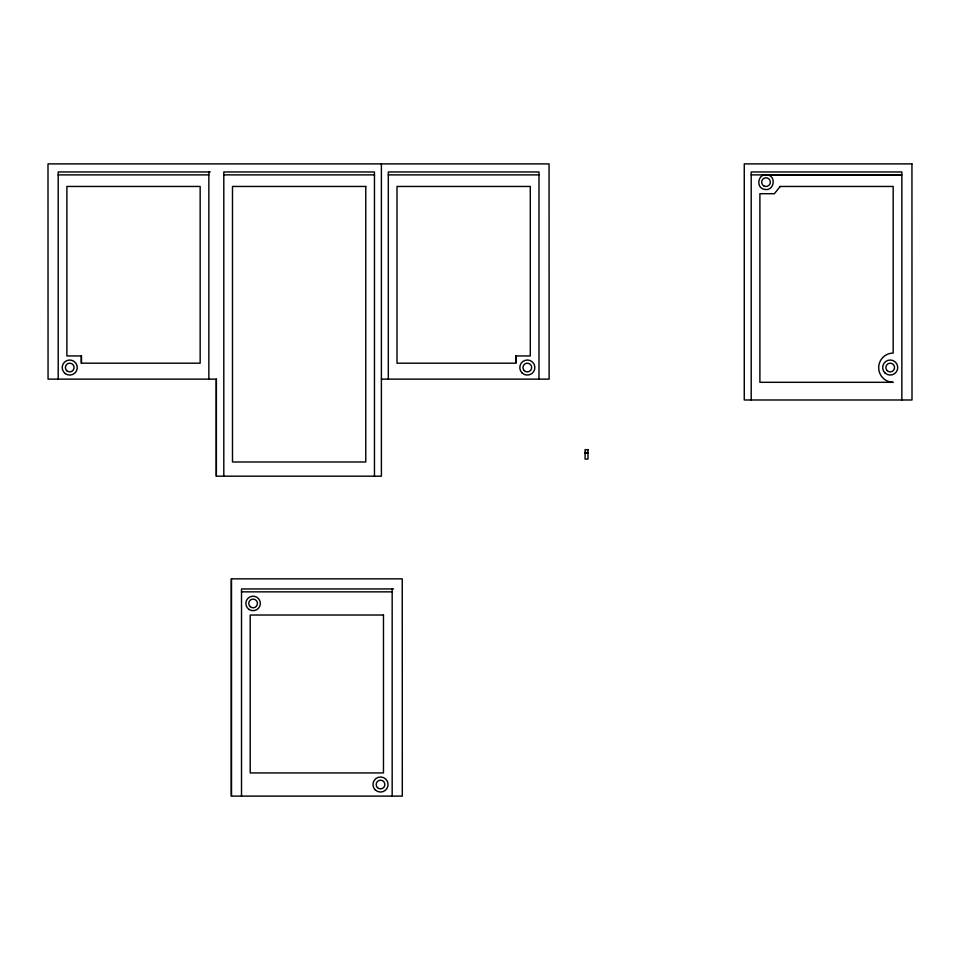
<?xml version="1.0" encoding="UTF-8"?>
<svg xmlns="http://www.w3.org/2000/svg" width="960" height="960" viewBox="0 0 960 960"><rect width="100%" height="100%" fill="white"/><g stroke="black" fill="none" stroke-linecap="round" stroke-linejoin="round"><path stroke-width="1.44" d="M81.384 363.192L81.384 355.956L66.888 355.956L66.888 186.456L200.16 186.456L200.16 363.192L81.384 363.192L81.384 355.956M231.396 796.104L231.396 578.844L402.252 578.844L402.312 796.104L231.396 796.104L231.384 578.844M381.396 379.128L549.12 379.128L549.06 163.896L48 163.896L48.06 379.128L216.336 379.128L216.324 476.184L381.396 476.184L381.396 163.896M515.796 363.192L515.796 355.944L530.292 355.956L530.292 186.456L397.008 186.456L397.008 363.192L515.796 363.192L515.796 355.944M210.264 171.972L58.2 171.972L58.2 379.128M767.388 174.864C776.82 176.208 773.88 191.592 764.616 189.36C755.184 188.028 758.112 172.644 767.388 174.864L901.86 174.876L751.2 174.876M58.2 174.876L208.86 174.876M223.8 174.876L374.46 174.876M388.32 174.876L538.98 174.876M585.084 452.568L587.988 452.568M585.084 453.288L587.988 453.288M393.576 588.948L241.512 588.948L241.512 796.104M241.512 591.852L392.172 591.852M901.86 399.984L901.86 171.972L751.2 171.972L751.2 399.984M538.98 379.128L538.98 171.972L388.32 171.972L388.32 379.128M392.172 588.948L392.172 796.104M374.46 476.184L374.46 171.972L223.8 171.972L223.8 476.184M216.336 379.128L216.336 476.184M208.86 171.972L208.86 379.128M780.18 186.468L774.384 193.704L759.9 193.704L759.9 382.308L893.172 382.308A14.628 14.628 0 0 1 878.676 367.68A14.628 14.628 0 0 1 893.172 353.052L893.172 186.456L780.18 186.468M911.94 163.896L744.264 163.896L744.276 399.984L912 399.984L911.94 163.896M365.772 186.456L232.488 186.456L232.488 461.988L365.772 461.988L365.772 186.456M587.988 449.664L585.084 449.664L585.084 459.084L587.988 459.084L587.988 449.664M383.472 615.024L250.2 615.024L250.2 772.932L383.472 772.932L383.472 615.024M65.244 373.596A7.536 7.536 0 0 0 77.208 368.4A7.536 7.536 0 0 0 66.732 360.636A7.536 7.536 0 0 0 65.244 373.596M66.66 370.608A4.344 4.344 0 0 0 73.932 368.664A4.344 4.344 0 0 0 68.604 363.336A4.344 4.344 0 0 0 66.66 370.608M522.168 373.02A7.536 7.536 0 0 0 534.66 369.264A7.536 7.536 0 0 0 525.156 360.324A7.536 7.536 0 0 0 522.168 373.02M524.256 370.608A4.344 4.344 0 0 0 531.528 368.664A4.344 4.344 0 0 0 526.2 363.336A4.344 4.344 0 0 0 524.256 370.608M887.136 370.608A4.344 4.344 0 0 0 894.408 368.664A4.344 4.344 0 0 0 889.08 363.336A4.344 4.344 0 0 0 887.136 370.608M885.048 373.02A7.536 7.536 0 0 0 897.54 369.264A7.536 7.536 0 0 0 888.036 360.324A7.536 7.536 0 0 0 885.048 373.02M763.716 185.82A4.344 4.344 0 0 0 770.34 182.244A4.344 4.344 0 0 0 763.932 178.296A4.344 4.344 0 0 0 763.716 185.82M375.36 790.008A7.536 7.536 0 0 0 387.852 786.24A7.536 7.536 0 0 0 378.348 777.3A7.536 7.536 0 0 0 375.36 790.008M377.448 787.596A4.344 4.344 0 0 0 384.72 785.64A4.344 4.344 0 0 0 379.392 780.324A4.344 4.344 0 0 0 377.448 787.596M250.032 606.516A4.344 4.344 0 0 0 257.304 604.56A4.344 4.344 0 0 0 251.976 599.244A4.344 4.344 0 0 0 250.032 606.516M249.252 609.576A7.248 7.248 0 0 0 260.34 603.708A7.248 7.248 0 0 0 249.708 597.036A7.248 7.248 0 0 0 249.252 609.576"/></g></svg>
